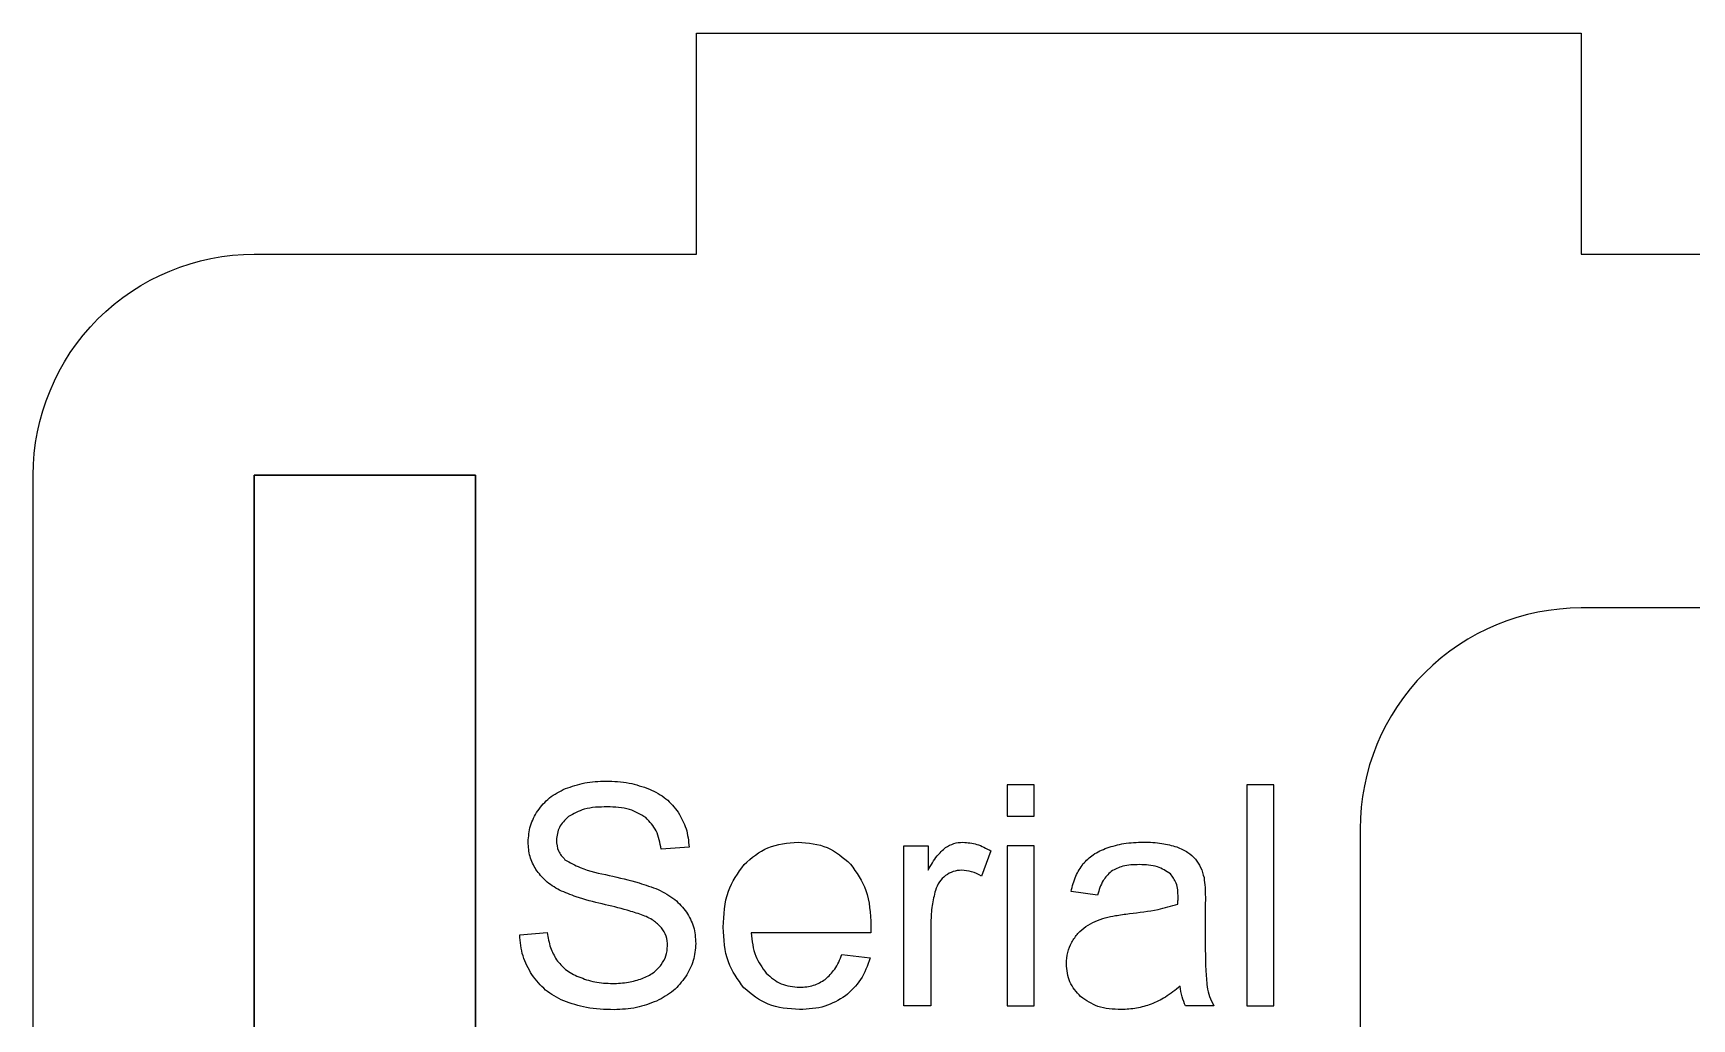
# Model space of a CAD drawing. Header units: millimetres. Extents: x 0 to 150, y -10 to 75.
# Drawn here: x 0 to 37.5, y 52.71 to 75 of the extents above; entities that cross this region are included whole.
import ezdxf

# ---------------------------------------------------------------- set-up
doc = ezdxf.new("R2010")
doc.units = ezdxf.units.MM
doc.layers.get('0').update_dxf_attribs({"linetype": 'CONTINUOUS'})

msp = doc.modelspace()

# ---------------------------------------------------------------- linework, layer by layer
for p, q in [((5, 10.002), (5, 65.002)), ((5, 65.002), (10, 65.002)), ((10, 65.002), (10, 10.002)), ((14.83, 56.591), (14.196, 56.544)), ((14.83, 56.591), (14.196, 56.544)), ((19.683, 53), (19.683, 56.622)), ((19.683, 56.622), (20.236, 56.622)), ((19.683, 53), (19.683, 56.622)), ((19.683, 56.622), (20.236, 56.622)), ((20.236, 56.622), (20.236, 56.073)), ((20.236, 56.622), (20.236, 56.073)), ((21.651, 56.506), (21.44, 55.937)), ((21.651, 56.506), (21.44, 55.937)), ((24.066, 55.507), (23.466, 55.589)), ((24.066, 55.507), (23.466, 55.589)), ((26.501, 55.336), (26.501, 54.518)), ((26.501, 55.336), (26.501, 54.518)), ((20.297, 54.896), (20.297, 53)), ((20.297, 54.896), (20.297, 53)), ((11, 54.606), (11.624, 54.661)), ((11, 54.606), (11.624, 54.661)), ((18.937, 54.654), (16.235, 54.654)), ((18.937, 54.654), (16.235, 54.654)), ((18.285, 54.166), (18.92, 54.088)), ((18.285, 54.166), (18.92, 54.088)), ((20.297, 53), (19.683, 53)), ((20.297, 53), (19.683, 53)), ((26.696, 53), (26.055, 53)), ((26.696, 53), (26.055, 53))]:
    msp.add_line(p, q)
for points in [[(90, 0.002), (60, 0.002), (60, 5.002), (35.001, 5.002), (35.001, -5, -0.414213), (30.001, -10), (20.014, -10, -0.414213), (15.014, -5), (15.014, -4.998), (15, 5.002), (5, 5.002, -0.414214), (0, 10.002), (0, 65.002, -0.414214), (5, 70.002), (15, 70.002), (15, 75.002), (35, 75.002), (35, 70.002), (60, 70.002), (60, 75.002), (90, 75.002)], [(90, 0.002), (60, 0.002), (60, 5.002), (35.001, 5.002), (35.001, -5, -0.414213), (30.001, -10), (20.014, -10, -0.414213), (15.014, -5), (15.014, -4.998), (15, 5.002), (5, 5.002, -0.414214), (0, 10.002), (0, 65.002, -0.414214), (5, 70.002), (15, 70.002), (15, 75.002), (35, 75.002), (35, 70.002), (60, 70.002), (60, 75.002), (90, 75.002)], [(104.584, 62.002), (61.416, 62.002, 0.305615), (58.635, 60.127, -0.6742), (49.365, 60.127, 0.305615), (46.584, 62.002), (35, 62.002, 0.414214), (30, 57.002), (30, 37.002, -0.414214), (26, 33.002), (17, 33.002, 0.414214), (13, 29.002), (13, 22.002, 0.414214), (17, 18.002), (26.938, 18.002, -0.284915), (30.521, 15.78, 0.284915), (35, 13.002), (46.584, 13.002, 0.305615), (49.365, 14.877, -0.6742), (58.635, 14.877, 0.305615), (61.416, 13.002), (104.584, 13.002, 0.305615)], [(104.584, 62.002), (61.416, 62.002, 0.305615), (58.635, 60.127, -0.6742), (49.365, 60.127, 0.305615), (46.584, 62.002), (35, 62.002, 0.414214), (30, 57.002), (30, 37.002, -0.414214), (26, 33.002), (17, 33.002, 0.414214), (13, 29.002), (13, 22.002, 0.414214), (17, 18.002), (26.938, 18.002, -0.284915), (30.521, 15.78, 0.284915), (35, 13.002), (46.584, 13.002, 0.305615), (49.365, 14.877, -0.6742), (58.635, 14.877, 0.305615), (61.416, 13.002), (104.584, 13.002, 0.305615)]]:
    msp.add_lwpolyline(points, format="xyb")
for points in [[(5, 65.002), (5, 10.002), (10, 10.002), (10, 65.002)], [(22.634, 57.294), (22.634, 58), (22.02, 58), (22.02, 57.294)], [(22.634, 57.294), (22.634, 58), (22.02, 58), (22.02, 57.294)], [(28.053, 53), (28.053, 58), (27.439, 58), (27.439, 53)], [(28.053, 53), (28.053, 58), (27.439, 58), (27.439, 53)], [(22.634, 53), (22.634, 56.622), (22.02, 56.622), (22.02, 53)], [(22.634, 53), (22.634, 56.622), (22.02, 56.622), (22.02, 53)]]:
    msp.add_lwpolyline(points, close=True)
for points, knots in [([(11.406, 57.415), (11.488, 57.519), (11.658, 57.734), (11.905, 57.853), (12.033, 57.915)], [0, 0, 0, 0, 0.03920014, 0.08116612, 0.08116612, 0.08116612, 0.08116612]), ([(11.406, 57.415), (11.488, 57.519), (11.658, 57.734), (11.905, 57.853), (12.033, 57.915)], [0, 0, 0, 0, 0.03920014, 0.08116612, 0.08116612, 0.08116612, 0.08116612]), ([(12.033, 57.915), (12.177, 57.964), (12.474, 58.067), (12.789, 58.079), (12.951, 58.085)], [0, 0, 0, 0, 0.04540935, 0.09377293, 0.09377293, 0.09377293, 0.09377293]), ([(12.033, 57.915), (12.177, 57.964), (12.474, 58.067), (12.789, 58.079), (12.951, 58.085)], [0, 0, 0, 0, 0.04540935, 0.09377293, 0.09377293, 0.09377293, 0.09377293]), ([(12.951, 58.085), (13.127, 58.079), (13.463, 58.068), (13.78, 57.958), (13.931, 57.906)], [0, 0, 0, 0, 0.0525019, 0.1001776, 0.1001776, 0.1001776, 0.1001776]), ([(12.951, 58.085), (13.127, 58.079), (13.463, 58.068), (13.78, 57.958), (13.931, 57.906)], [0, 0, 0, 0, 0.0525019, 0.1001776, 0.1001776, 0.1001776, 0.1001776]), ([(13.931, 57.906), (14.064, 57.841), (14.321, 57.714), (14.498, 57.489), (14.585, 57.379)], [0, 0, 0, 0, 0.04359258, 0.08488042, 0.08488042, 0.08488042, 0.08488042]), ([(13.931, 57.906), (14.064, 57.841), (14.321, 57.714), (14.498, 57.489), (14.585, 57.379)], [0, 0, 0, 0, 0.04359258, 0.08488042, 0.08488042, 0.08488042, 0.08488042]), ([(11.191, 56.707), (11.2, 56.832), (11.219, 57.084), (11.343, 57.304), (11.406, 57.415)], [0, 0, 0, 0, 0.03701362, 0.07477418, 0.07477418, 0.07477418, 0.07477418]), ([(11.191, 56.707), (11.2, 56.832), (11.219, 57.084), (11.343, 57.304), (11.406, 57.415)], [0, 0, 0, 0, 0.03701362, 0.07477418, 0.07477418, 0.07477418, 0.07477418]), ([(12.978, 57.502), (12.801, 57.499), (12.49, 57.495), (12.22, 57.346), (12.103, 57.282)], [0, 0, 0, 0, 0.05217505, 0.09141118, 0.09141118, 0.09141118, 0.09141118]), ([(12.978, 57.502), (12.801, 57.499), (12.49, 57.495), (12.22, 57.346), (12.103, 57.282)], [0, 0, 0, 0, 0.05217505, 0.09141118, 0.09141118, 0.09141118, 0.09141118]), ([(13.85, 57.26), (13.731, 57.33), (13.463, 57.489), (13.151, 57.497), (12.978, 57.502)], [0, 0, 0, 0, 0.04080151, 0.09176772, 0.09176772, 0.09176772, 0.09176772]), ([(13.85, 57.26), (13.731, 57.33), (13.463, 57.489), (13.151, 57.497), (12.978, 57.502)], [0, 0, 0, 0, 0.04080151, 0.09176772, 0.09176772, 0.09176772, 0.09176772]), ([(14.585, 57.379), (14.652, 57.258), (14.789, 57.013), (14.816, 56.733), (14.83, 56.591)], [0, 0, 0, 0, 0.04103954, 0.08331679, 0.08331679, 0.08331679, 0.08331679]), ([(14.585, 57.379), (14.652, 57.258), (14.789, 57.013), (14.816, 56.733), (14.83, 56.591)], [0, 0, 0, 0, 0.04103954, 0.08331679, 0.08331679, 0.08331679, 0.08331679]), ([(12.103, 57.282), (12.023, 57.207), (11.869, 57.062), (11.842, 56.853), (11.829, 56.752)], [0, 0, 0, 0, 0.03181946, 0.06140403, 0.06140403, 0.06140403, 0.06140403]), ([(12.103, 57.282), (12.023, 57.207), (11.869, 57.062), (11.842, 56.853), (11.829, 56.752)], [0, 0, 0, 0, 0.03181946, 0.06140403, 0.06140403, 0.06140403, 0.06140403]), ([(14.196, 56.544), (14.172, 56.689), (14.127, 56.963), (13.938, 57.165), (13.85, 57.26)], [0, 0, 0, 0, 0.04309405, 0.08115502, 0.08115502, 0.08115502, 0.08115502]), ([(14.196, 56.544), (14.172, 56.689), (14.127, 56.963), (13.938, 57.165), (13.85, 57.26)], [0, 0, 0, 0, 0.04309405, 0.08115502, 0.08115502, 0.08115502, 0.08115502]), ([(11.367, 56.085), (11.315, 56.181), (11.212, 56.376), (11.198, 56.596), (11.191, 56.707)], [0, 0, 0, 0, 0.03227075, 0.06534831, 0.06534831, 0.06534831, 0.06534831]), ([(11.367, 56.085), (11.315, 56.181), (11.212, 56.376), (11.198, 56.596), (11.191, 56.707)], [0, 0, 0, 0, 0.03227075, 0.06534831, 0.06534831, 0.06534831, 0.06534831]), ([(11.829, 56.752), (11.837, 56.666), (11.852, 56.497), (11.966, 56.371), (12.023, 56.308)], [0, 0, 0, 0, 0.02503294, 0.04960745, 0.04960745, 0.04960745, 0.04960745]), ([(11.829, 56.752), (11.837, 56.666), (11.852, 56.497), (11.966, 56.371), (12.023, 56.308)], [0, 0, 0, 0, 0.02503294, 0.04960745, 0.04960745, 0.04960745, 0.04960745]), ([(16.072, 56.199), (16.243, 56.346), (16.594, 56.648), (17.056, 56.685), (17.293, 56.704)], [0, 0, 0, 0, 0.0659968, 0.1351994, 0.1351994, 0.1351994, 0.1351994]), ([(16.072, 56.199), (16.243, 56.346), (16.594, 56.648), (17.056, 56.685), (17.293, 56.704)], [0, 0, 0, 0, 0.0659968, 0.1351994, 0.1351994, 0.1351994, 0.1351994]), ([(17.293, 56.704), (17.522, 56.685), (17.972, 56.648), (18.313, 56.354), (18.48, 56.209)], [0, 0, 0, 0, 0.067144, 0.1315833, 0.1315833, 0.1315833, 0.1315833]), ([(17.293, 56.704), (17.522, 56.685), (17.972, 56.648), (18.313, 56.354), (18.48, 56.209)], [0, 0, 0, 0, 0.067144, 0.1315833, 0.1315833, 0.1315833, 0.1315833]), ([(20.627, 56.581), (20.688, 56.617), (20.809, 56.688), (20.95, 56.699), (21.02, 56.704)], [0, 0, 0, 0, 0.02093523, 0.04175449, 0.04175449, 0.04175449, 0.04175449]), ([(20.627, 56.581), (20.688, 56.617), (20.809, 56.688), (20.95, 56.699), (21.02, 56.704)], [0, 0, 0, 0, 0.02093523, 0.04175449, 0.04175449, 0.04175449, 0.04175449]), ([(21.02, 56.704), (21.127, 56.694), (21.351, 56.673), (21.548, 56.564), (21.651, 56.506)], [0, 0, 0, 0, 0.03168093, 0.06677552, 0.06677552, 0.06677552, 0.06677552]), ([(21.02, 56.704), (21.127, 56.694), (21.351, 56.673), (21.548, 56.564), (21.651, 56.506)], [0, 0, 0, 0, 0.03168093, 0.06677552, 0.06677552, 0.06677552, 0.06677552]), ([(24.278, 56.576), (24.404, 56.613), (24.673, 56.692), (24.952, 56.7), (25.1, 56.704)], [0, 0, 0, 0, 0.03946797, 0.08349616, 0.08349616, 0.08349616, 0.08349616]), ([(24.278, 56.576), (24.404, 56.613), (24.673, 56.692), (24.952, 56.7), (25.1, 56.704)], [0, 0, 0, 0, 0.03946797, 0.08349616, 0.08349616, 0.08349616, 0.08349616]), ([(25.1, 56.704), (25.241, 56.702), (25.497, 56.697), (25.743, 56.627), (25.853, 56.595)], [0, 0, 0, 0, 0.04212463, 0.07645383, 0.07645383, 0.07645383, 0.07645383]), ([(25.1, 56.704), (25.241, 56.702), (25.497, 56.697), (25.743, 56.627), (25.853, 56.595)], [0, 0, 0, 0, 0.04212463, 0.07645383, 0.07645383, 0.07645383, 0.07645383]), ([(12.023, 56.308), (12.136, 56.245), (12.448, 56.072), (12.798, 55.998), (13.021, 55.952)], [0, 0, 0, 0, 0.0387245, 0.1064411, 0.1064411, 0.1064411, 0.1064411]), ([(12.023, 56.308), (12.136, 56.245), (12.448, 56.072), (12.798, 55.998), (13.021, 55.952)], [0, 0, 0, 0, 0.0387245, 0.1064411, 0.1064411, 0.1064411, 0.1064411]), ([(20.236, 56.073), (20.298, 56.185), (20.402, 56.374), (20.561, 56.521), (20.627, 56.581)], [0, 0, 0, 0, 0.03789376, 0.06445261, 0.06445261, 0.06445261, 0.06445261]), ([(20.236, 56.073), (20.298, 56.185), (20.402, 56.374), (20.561, 56.521), (20.627, 56.581)], [0, 0, 0, 0, 0.03789376, 0.06445261, 0.06445261, 0.06445261, 0.06445261]), ([(23.735, 56.211), (23.808, 56.287), (23.962, 56.447), (24.168, 56.531), (24.278, 56.576)], [0, 0, 0, 0, 0.03108144, 0.06601058, 0.06601058, 0.06601058, 0.06601058]), ([(23.735, 56.211), (23.808, 56.287), (23.962, 56.447), (24.168, 56.531), (24.278, 56.576)], [0, 0, 0, 0, 0.03108144, 0.06601058, 0.06601058, 0.06601058, 0.06601058]), ([(25.853, 56.595), (25.941, 56.559), (26.101, 56.494), (26.224, 56.374), (26.28, 56.32)], [0, 0, 0, 0, 0.02800901, 0.05113031, 0.05113031, 0.05113031, 0.05113031]), ([(25.853, 56.595), (25.941, 56.559), (26.101, 56.494), (26.224, 56.374), (26.28, 56.32)], [0, 0, 0, 0, 0.02800901, 0.05113031, 0.05113031, 0.05113031, 0.05113031]), ([(26.28, 56.32), (26.322, 56.26), (26.411, 56.132), (26.45, 55.981), (26.471, 55.902)], [0, 0, 0, 0, 0.02201718, 0.04627143, 0.04627143, 0.04627143, 0.04627143]), ([(26.28, 56.32), (26.322, 56.26), (26.411, 56.132), (26.45, 55.981), (26.471, 55.902)], [0, 0, 0, 0, 0.02201718, 0.04627143, 0.04627143, 0.04627143, 0.04627143]), ([(11.9, 55.619), (11.79, 55.683), (11.582, 55.803), (11.436, 55.995), (11.367, 56.085)], [0, 0, 0, 0, 0.03766062, 0.07145013, 0.07145013, 0.07145013, 0.07145013]), ([(11.9, 55.619), (11.79, 55.683), (11.582, 55.803), (11.436, 55.995), (11.367, 56.085)], [0, 0, 0, 0, 0.03766062, 0.07145013, 0.07145013, 0.07145013, 0.07145013]), ([(13.021, 55.952), (13.249, 55.901), (13.625, 55.817), (13.986, 55.685), (14.128, 55.633)], [0, 0, 0, 0, 0.0701158, 0.1152828, 0.1152828, 0.1152828, 0.1152828]), ([(13.021, 55.952), (13.249, 55.901), (13.625, 55.817), (13.986, 55.685), (14.128, 55.633)], [0, 0, 0, 0, 0.0701158, 0.1152828, 0.1152828, 0.1152828, 0.1152828]), ([(15.601, 54.78), (15.614, 55.06), (15.637, 55.58), (15.935, 56.004), (16.072, 56.199)], [0, 0, 0, 0, 0.0820217, 0.152248, 0.152248, 0.152248, 0.152248]), ([(15.601, 54.78), (15.614, 55.06), (15.637, 55.58), (15.935, 56.004), (16.072, 56.199)], [0, 0, 0, 0, 0.0820217, 0.152248, 0.152248, 0.152248, 0.152248]), ([(18.48, 56.209), (18.614, 56.018), (18.904, 55.602), (18.928, 55.092), (18.94, 54.818)], [0, 0, 0, 0, 0.0688086, 0.1492746, 0.1492746, 0.1492746, 0.1492746]), ([(18.48, 56.209), (18.614, 56.018), (18.904, 55.602), (18.928, 55.092), (18.94, 54.818)], [0, 0, 0, 0, 0.0688086, 0.1492746, 0.1492746, 0.1492746, 0.1492746]), ([(20.628, 55.949), (20.578, 55.903), (20.475, 55.81), (20.425, 55.68), (20.4, 55.613)], [0, 0, 0, 0, 0.01993314, 0.04113838, 0.04113838, 0.04113838, 0.04113838]), ([(20.628, 55.949), (20.578, 55.903), (20.475, 55.81), (20.425, 55.68), (20.4, 55.613)], [0, 0, 0, 0, 0.01993314, 0.04113838, 0.04113838, 0.04113838, 0.04113838]), ([(20.99, 56.07), (20.924, 56.065), (20.794, 56.054), (20.683, 55.984), (20.628, 55.949)], [0, 0, 0, 0, 0.01933797, 0.03865828, 0.03865828, 0.03865828, 0.03865828]), ([(20.99, 56.07), (20.924, 56.065), (20.794, 56.054), (20.683, 55.984), (20.628, 55.949)], [0, 0, 0, 0, 0.01933797, 0.03865828, 0.03865828, 0.03865828, 0.03865828]), ([(21.44, 55.937), (21.367, 55.975), (21.225, 56.05), (21.066, 56.063), (20.99, 56.07)], [0, 0, 0, 0, 0.02462175, 0.04737635, 0.04737635, 0.04737635, 0.04737635]), ([(21.44, 55.937), (21.367, 55.975), (21.225, 56.05), (21.066, 56.063), (20.99, 56.07)], [0, 0, 0, 0, 0.02462175, 0.04737635, 0.04737635, 0.04737635, 0.04737635]), ([(23.466, 55.589), (23.495, 55.708), (23.55, 55.931), (23.676, 56.122), (23.735, 56.211)], [0, 0, 0, 0, 0.03647567, 0.06827463, 0.06827463, 0.06827463, 0.06827463]), ([(23.466, 55.589), (23.495, 55.708), (23.55, 55.931), (23.676, 56.122), (23.735, 56.211)], [0, 0, 0, 0, 0.03647567, 0.06827463, 0.06827463, 0.06827463, 0.06827463]), ([(24.371, 56.044), (24.306, 55.977), (24.157, 55.827), (24.099, 55.621), (24.066, 55.507)], [0, 0, 0, 0, 0.0276388, 0.06267358, 0.06267358, 0.06267358, 0.06267358]), ([(24.371, 56.044), (24.306, 55.977), (24.157, 55.827), (24.099, 55.621), (24.066, 55.507)], [0, 0, 0, 0, 0.0276388, 0.06267358, 0.06267358, 0.06267358, 0.06267358]), ([(25.011, 56.196), (24.883, 56.194), (24.657, 56.19), (24.458, 56.088), (24.371, 56.044)], [0, 0, 0, 0, 0.03783572, 0.06649764, 0.06649764, 0.06649764, 0.06649764]), ([(25.011, 56.196), (24.883, 56.194), (24.657, 56.19), (24.458, 56.088), (24.371, 56.044)], [0, 0, 0, 0, 0.03783572, 0.06649764, 0.06649764, 0.06649764, 0.06649764]), ([(25.71, 55.988), (25.615, 56.048), (25.403, 56.184), (25.151, 56.191), (25.011, 56.196)], [0, 0, 0, 0, 0.0331485, 0.07415155, 0.07415155, 0.07415155, 0.07415155]), ([(25.71, 55.988), (25.615, 56.048), (25.403, 56.184), (25.151, 56.191), (25.011, 56.196)], [0, 0, 0, 0, 0.0331485, 0.07415155, 0.07415155, 0.07415155, 0.07415155]), ([(25.884, 55.459), (25.882, 55.57), (25.877, 55.766), (25.761, 55.921), (25.71, 55.988)], [0, 0, 0, 0, 0.03226909, 0.05689814, 0.05689814, 0.05689814, 0.05689814]), ([(25.884, 55.459), (25.882, 55.57), (25.877, 55.766), (25.761, 55.921), (25.71, 55.988)], [0, 0, 0, 0, 0.03226909, 0.05689814, 0.05689814, 0.05689814, 0.05689814]), ([(26.471, 55.902), (26.48, 55.829), (26.502, 55.641), (26.502, 55.452), (26.501, 55.336)], [0, 0, 0, 0, 0.02211878, 0.05674527, 0.05674527, 0.05674527, 0.05674527]), ([(26.471, 55.902), (26.48, 55.829), (26.502, 55.641), (26.502, 55.452), (26.501, 55.336)], [0, 0, 0, 0, 0.02211878, 0.05674527, 0.05674527, 0.05674527, 0.05674527]), ([(12.866, 55.307), (12.668, 55.354), (12.338, 55.433), (12.026, 55.566), (11.9, 55.619)], [0, 0, 0, 0, 0.0607428, 0.1015932, 0.1015932, 0.1015932, 0.1015932]), ([(12.866, 55.307), (12.668, 55.354), (12.338, 55.433), (12.026, 55.566), (11.9, 55.619)], [0, 0, 0, 0, 0.0607428, 0.1015932, 0.1015932, 0.1015932, 0.1015932]), ([(14.128, 55.633), (14.261, 55.565), (14.51, 55.439), (14.689, 55.223), (14.772, 55.123)], [0, 0, 0, 0, 0.04427119, 0.08296645, 0.08296645, 0.08296645, 0.08296645]), ([(14.128, 55.633), (14.261, 55.565), (14.51, 55.439), (14.689, 55.223), (14.772, 55.123)], [0, 0, 0, 0, 0.04427119, 0.08296645, 0.08296645, 0.08296645, 0.08296645]), ([(20.4, 55.613), (20.37, 55.499), (20.308, 55.264), (20.301, 55.022), (20.297, 54.896)], [0, 0, 0, 0, 0.03512548, 0.07255949, 0.07255949, 0.07255949, 0.07255949]), ([(20.4, 55.613), (20.37, 55.499), (20.308, 55.264), (20.301, 55.022), (20.297, 54.896)], [0, 0, 0, 0, 0.03512548, 0.07255949, 0.07255949, 0.07255949, 0.07255949]), ([(13.756, 55.063), (13.648, 55.098), (13.355, 55.192), (13.056, 55.263), (12.866, 55.307)], [0, 0, 0, 0, 0.03383327, 0.09232707, 0.09232707, 0.09232707, 0.09232707]), ([(13.756, 55.063), (13.648, 55.098), (13.355, 55.192), (13.056, 55.263), (12.866, 55.307)], [0, 0, 0, 0, 0.03383327, 0.09232707, 0.09232707, 0.09232707, 0.09232707]), ([(24.786, 55.087), (25.002, 55.114), (25.372, 55.158), (25.731, 55.258), (25.881, 55.299)], [0, 0, 0, 0, 0.0652742, 0.1116392, 0.1116392, 0.1116392, 0.1116392]), ([(24.786, 55.087), (25.002, 55.114), (25.372, 55.158), (25.731, 55.258), (25.881, 55.299)], [0, 0, 0, 0, 0.0652742, 0.1116392, 0.1116392, 0.1116392, 0.1116392]), ([(25.881, 55.299), (25.882, 55.333), (25.883, 55.387), (25.884, 55.44), (25.884, 55.459)], [0, 0, 0, 0, 0.01032035, 0.01603382, 0.01603382, 0.01603382, 0.01603382]), ([(25.881, 55.299), (25.882, 55.333), (25.883, 55.387), (25.884, 55.44), (25.884, 55.459)], [0, 0, 0, 0, 0.01032035, 0.01603382, 0.01603382, 0.01603382, 0.01603382]), ([(14.206, 54.768), (14.148, 54.826), (14.02, 54.956), (13.85, 55.025), (13.756, 55.063)], [0, 0, 0, 0, 0.02424526, 0.05431268, 0.05431268, 0.05431268, 0.05431268]), ([(14.206, 54.768), (14.148, 54.826), (14.02, 54.956), (13.85, 55.025), (13.756, 55.063)], [0, 0, 0, 0, 0.02424526, 0.05431268, 0.05431268, 0.05431268, 0.05431268]), ([(14.342, 54.357), (14.337, 54.433), (14.327, 54.582), (14.246, 54.707), (14.206, 54.768)], [0, 0, 0, 0, 0.02230358, 0.04393367, 0.04393367, 0.04393367, 0.04393367]), ([(14.342, 54.357), (14.337, 54.433), (14.327, 54.582), (14.246, 54.707), (14.206, 54.768)], [0, 0, 0, 0, 0.02230358, 0.04393367, 0.04393367, 0.04393367, 0.04393367]), ([(14.772, 55.123), (14.833, 55.015), (14.957, 54.794), (14.972, 54.541), (14.98, 54.412)], [0, 0, 0, 0, 0.03669405, 0.07495002, 0.07495002, 0.07495002, 0.07495002]), ([(14.772, 55.123), (14.833, 55.015), (14.957, 54.794), (14.972, 54.541), (14.98, 54.412)], [0, 0, 0, 0, 0.03669405, 0.07495002, 0.07495002, 0.07495002, 0.07495002]), ([(16.067, 53.408), (15.931, 53.597), (15.638, 54.005), (15.614, 54.51), (15.601, 54.78)], [0, 0, 0, 0, 0.0683779, 0.1477235, 0.1477235, 0.1477235, 0.1477235]), ([(16.067, 53.408), (15.931, 53.597), (15.638, 54.005), (15.614, 54.51), (15.601, 54.78)], [0, 0, 0, 0, 0.0683779, 0.1477235, 0.1477235, 0.1477235, 0.1477235]), ([(18.94, 54.818), (18.94, 54.795), (18.939, 54.741), (18.938, 54.686), (18.937, 54.654)], [0, 0, 0, 0, 0.00682181, 0.01637503, 0.01637503, 0.01637503, 0.01637503]), ([(18.94, 54.818), (18.94, 54.795), (18.939, 54.741), (18.938, 54.686), (18.937, 54.654)], [0, 0, 0, 0, 0.00682181, 0.01637503, 0.01637503, 0.01637503, 0.01637503]), ([(23.481, 54.441), (23.524, 54.51), (23.609, 54.647), (23.736, 54.745), (23.798, 54.794)], [0, 0, 0, 0, 0.02426007, 0.04779807, 0.04779807, 0.04779807, 0.04779807]), ([(23.481, 54.441), (23.524, 54.51), (23.609, 54.647), (23.736, 54.745), (23.798, 54.794)], [0, 0, 0, 0, 0.02426007, 0.04779807, 0.04779807, 0.04779807, 0.04779807]), ([(23.798, 54.794), (23.867, 54.836), (24.006, 54.921), (24.161, 54.97), (24.24, 54.995)], [0, 0, 0, 0, 0.02389732, 0.04869828, 0.04869828, 0.04869828, 0.04869828]), ([(23.798, 54.794), (23.867, 54.836), (24.006, 54.921), (24.161, 54.97), (24.24, 54.995)], [0, 0, 0, 0, 0.02389732, 0.04869828, 0.04869828, 0.04869828, 0.04869828]), ([(24.24, 54.995), (24.316, 55.012), (24.496, 55.052), (24.679, 55.074), (24.786, 55.087)], [0, 0, 0, 0, 0.02316052, 0.05536857, 0.05536857, 0.05536857, 0.05536857]), ([(24.24, 54.995), (24.316, 55.012), (24.496, 55.052), (24.679, 55.074), (24.786, 55.087)], [0, 0, 0, 0, 0.02316052, 0.05536857, 0.05536857, 0.05536857, 0.05536857]), ([(11.275, 53.708), (11.198, 53.846), (11.042, 54.125), (11.014, 54.445), (11, 54.606)], [0, 0, 0, 0, 0.04678256, 0.09491361, 0.09491361, 0.09491361, 0.09491361]), ([(11.275, 53.708), (11.198, 53.846), (11.042, 54.125), (11.014, 54.445), (11, 54.606)], [0, 0, 0, 0, 0.04678256, 0.09491361, 0.09491361, 0.09491361, 0.09491361]), ([(11.624, 54.661), (11.642, 54.545), (11.675, 54.327), (11.781, 54.135), (11.83, 54.045)], [0, 0, 0, 0, 0.03493649, 0.0653876, 0.0653876, 0.0653876, 0.0653876]), ([(11.624, 54.661), (11.642, 54.545), (11.675, 54.327), (11.781, 54.135), (11.83, 54.045)], [0, 0, 0, 0, 0.03493649, 0.0653876, 0.0653876, 0.0653876, 0.0653876]), ([(14.98, 54.412), (14.97, 54.28), (14.95, 54.013), (14.818, 53.779), (14.752, 53.66)], [0, 0, 0, 0, 0.03917226, 0.07945152, 0.07945152, 0.07945152, 0.07945152]), ([(14.98, 54.412), (14.97, 54.28), (14.95, 54.013), (14.818, 53.779), (14.752, 53.66)], [0, 0, 0, 0, 0.03917226, 0.07945152, 0.07945152, 0.07945152, 0.07945152]), ([(16.235, 54.654), (16.253, 54.472), (16.286, 54.137), (16.483, 53.865), (16.573, 53.74)], [0, 0, 0, 0, 0.05366245, 0.09900964, 0.09900964, 0.09900964, 0.09900964]), ([(16.235, 54.654), (16.253, 54.472), (16.286, 54.137), (16.483, 53.865), (16.573, 53.74)], [0, 0, 0, 0, 0.05366245, 0.09900964, 0.09900964, 0.09900964, 0.09900964]), ([(23.36, 53.955), (23.365, 54.041), (23.374, 54.211), (23.446, 54.365), (23.481, 54.441)], [0, 0, 0, 0, 0.02563126, 0.05049832, 0.05049832, 0.05049832, 0.05049832]), ([(23.36, 53.955), (23.365, 54.041), (23.374, 54.211), (23.446, 54.365), (23.481, 54.441)], [0, 0, 0, 0, 0.02563126, 0.05049832, 0.05049832, 0.05049832, 0.05049832]), ([(26.501, 54.518), (26.5, 54.285), (26.498, 53.923), (26.529, 53.563), (26.541, 53.435)], [0, 0, 0, 0, 0.0698824, 0.1084072, 0.1084072, 0.1084072, 0.1084072]), ([(26.501, 54.518), (26.5, 54.285), (26.498, 53.923), (26.529, 53.563), (26.541, 53.435)], [0, 0, 0, 0, 0.0698824, 0.1084072, 0.1084072, 0.1084072, 0.1084072]), ([(11.83, 54.045), (11.895, 53.968), (12.034, 53.801), (12.229, 53.707), (12.334, 53.657)], [0, 0, 0, 0, 0.03000481, 0.06423435, 0.06423435, 0.06423435, 0.06423435]), ([(11.83, 54.045), (11.895, 53.968), (12.034, 53.801), (12.229, 53.707), (12.334, 53.657)], [0, 0, 0, 0, 0.03000481, 0.06423435, 0.06423435, 0.06423435, 0.06423435]), ([(14.201, 53.929), (14.242, 53.996), (14.324, 54.127), (14.336, 54.281), (14.342, 54.357)], [0, 0, 0, 0, 0.02309124, 0.04566736, 0.04566736, 0.04566736, 0.04566736]), ([(14.201, 53.929), (14.242, 53.996), (14.324, 54.127), (14.336, 54.281), (14.342, 54.357)], [0, 0, 0, 0, 0.02309124, 0.04566736, 0.04566736, 0.04566736, 0.04566736]), ([(17.907, 53.6), (17.984, 53.673), (18.153, 53.832), (18.238, 54.049), (18.285, 54.166)], [0, 0, 0, 0, 0.0314331, 0.06884199, 0.06884199, 0.06884199, 0.06884199]), ([(17.907, 53.6), (17.984, 53.673), (18.153, 53.832), (18.238, 54.049), (18.285, 54.166)], [0, 0, 0, 0, 0.0314331, 0.06884199, 0.06884199, 0.06884199, 0.06884199]), ([(18.92, 54.088), (18.861, 53.915), (18.748, 53.58), (18.489, 53.341), (18.364, 53.225)], [0, 0, 0, 0, 0.0538084, 0.104129, 0.104129, 0.104129, 0.104129]), ([(18.92, 54.088), (18.861, 53.915), (18.748, 53.58), (18.489, 53.341), (18.364, 53.225)], [0, 0, 0, 0, 0.0538084, 0.104129, 0.104129, 0.104129, 0.104129]), ([(11.994, 53.113), (11.85, 53.186), (11.566, 53.331), (11.371, 53.583), (11.275, 53.708)], [0, 0, 0, 0, 0.0478395, 0.09442882, 0.09442882, 0.09442882, 0.09442882]), ([(11.994, 53.113), (11.85, 53.186), (11.566, 53.331), (11.371, 53.583), (11.275, 53.708)], [0, 0, 0, 0, 0.0478395, 0.09442882, 0.09442882, 0.09442882, 0.09442882]), ([(12.334, 53.657), (12.453, 53.613), (12.701, 53.524), (12.965, 53.513), (13.101, 53.508)], [0, 0, 0, 0, 0.03790793, 0.07857878, 0.07857878, 0.07857878, 0.07857878]), ([(12.334, 53.657), (12.453, 53.613), (12.701, 53.524), (12.965, 53.513), (13.101, 53.508)], [0, 0, 0, 0, 0.03790793, 0.07857878, 0.07857878, 0.07857878, 0.07857878]), ([(13.769, 53.621), (13.858, 53.659), (14.024, 53.732), (14.145, 53.866), (14.201, 53.929)], [0, 0, 0, 0, 0.02858699, 0.05360939, 0.05360939, 0.05360939, 0.05360939]), ([(13.769, 53.621), (13.858, 53.659), (14.024, 53.732), (14.145, 53.866), (14.201, 53.929)], [0, 0, 0, 0, 0.02858699, 0.05360939, 0.05360939, 0.05360939, 0.05360939]), ([(14.752, 53.66), (14.665, 53.548), (14.487, 53.317), (14.228, 53.181), (14.095, 53.111)], [0, 0, 0, 0, 0.04194756, 0.08648785, 0.08648785, 0.08648785, 0.08648785]), ([(14.752, 53.66), (14.665, 53.548), (14.487, 53.317), (14.228, 53.181), (14.095, 53.111)], [0, 0, 0, 0, 0.04194756, 0.08648785, 0.08648785, 0.08648785, 0.08648785]), ([(16.573, 53.74), (16.681, 53.648), (16.899, 53.461), (17.186, 53.436), (17.33, 53.423)], [0, 0, 0, 0, 0.04158331, 0.08394206, 0.08394206, 0.08394206, 0.08394206]), ([(16.573, 53.74), (16.681, 53.648), (16.899, 53.461), (17.186, 53.436), (17.33, 53.423)], [0, 0, 0, 0, 0.04158331, 0.08394206, 0.08394206, 0.08394206, 0.08394206]), ([(23.681, 53.21), (23.587, 53.315), (23.398, 53.527), (23.373, 53.811), (23.36, 53.955)], [0, 0, 0, 0, 0.04100177, 0.08308347, 0.08308347, 0.08308347, 0.08308347]), ([(23.681, 53.21), (23.587, 53.315), (23.398, 53.527), (23.373, 53.811), (23.36, 53.955)], [0, 0, 0, 0, 0.04100177, 0.08308347, 0.08308347, 0.08308347, 0.08308347]), ([(13.101, 53.508), (13.221, 53.512), (13.449, 53.519), (13.666, 53.588), (13.769, 53.621)], [0, 0, 0, 0, 0.0357521, 0.06808099, 0.06808099, 0.06808099, 0.06808099]), ([(13.101, 53.508), (13.221, 53.512), (13.449, 53.519), (13.666, 53.588), (13.769, 53.621)], [0, 0, 0, 0, 0.0357521, 0.06808099, 0.06808099, 0.06808099, 0.06808099]), ([(17.327, 52.918), (17.08, 52.935), (16.607, 52.966), (16.241, 53.265), (16.067, 53.408)], [0, 0, 0, 0, 0.0722829, 0.138227, 0.138227, 0.138227, 0.138227]), ([(17.327, 52.918), (17.08, 52.935), (16.607, 52.966), (16.241, 53.265), (16.067, 53.408)], [0, 0, 0, 0, 0.0722829, 0.138227, 0.138227, 0.138227, 0.138227]), ([(17.33, 53.423), (17.437, 53.429), (17.644, 53.441), (17.821, 53.549), (17.907, 53.6)], [0, 0, 0, 0, 0.03160518, 0.06111967, 0.06111967, 0.06111967, 0.06111967]), ([(17.33, 53.423), (17.437, 53.429), (17.644, 53.441), (17.821, 53.549), (17.907, 53.6)], [0, 0, 0, 0, 0.03160518, 0.06111967, 0.06111967, 0.06111967, 0.06111967]), ([(25.932, 53.447), (25.824, 53.359), (25.622, 53.195), (25.385, 53.087), (25.275, 53.038)], [0, 0, 0, 0, 0.04161092, 0.07764591, 0.07764591, 0.07764591, 0.07764591]), ([(25.932, 53.447), (25.824, 53.359), (25.622, 53.195), (25.385, 53.087), (25.275, 53.038)], [0, 0, 0, 0, 0.04161092, 0.07764591, 0.07764591, 0.07764591, 0.07764591]), ([(26.055, 53), (26.025, 53.068), (25.964, 53.211), (25.943, 53.366), (25.932, 53.447)], [0, 0, 0, 0, 0.02215493, 0.04652147, 0.04652147, 0.04652147, 0.04652147]), ([(26.055, 53), (26.025, 53.068), (25.964, 53.211), (25.943, 53.366), (25.932, 53.447)], [0, 0, 0, 0, 0.02215493, 0.04652147, 0.04652147, 0.04652147, 0.04652147]), ([(26.541, 53.435), (26.557, 53.36), (26.59, 53.208), (26.66, 53.07), (26.696, 53)], [0, 0, 0, 0, 0.0229669, 0.04633859, 0.04633859, 0.04633859, 0.04633859]), ([(26.541, 53.435), (26.557, 53.36), (26.59, 53.208), (26.66, 53.07), (26.696, 53)], [0, 0, 0, 0, 0.0229669, 0.04633859, 0.04633859, 0.04633859, 0.04633859]), ([(13.132, 52.915), (12.922, 52.92), (12.532, 52.93), (12.164, 53.055), (11.994, 53.113)], [0, 0, 0, 0, 0.0625679, 0.1160401, 0.1160401, 0.1160401, 0.1160401]), ([(13.132, 52.915), (12.922, 52.92), (12.532, 52.93), (12.164, 53.055), (11.994, 53.113)], [0, 0, 0, 0, 0.0625679, 0.1160401, 0.1160401, 0.1160401, 0.1160401]), ([(14.095, 53.111), (13.945, 53.054), (13.635, 52.935), (13.303, 52.922), (13.132, 52.915)], [0, 0, 0, 0, 0.0478082, 0.09890515, 0.09890515, 0.09890515, 0.09890515]), ([(14.095, 53.111), (13.945, 53.054), (13.635, 52.935), (13.303, 52.922), (13.132, 52.915)], [0, 0, 0, 0, 0.0478082, 0.09890515, 0.09890515, 0.09890515, 0.09890515]), ([(18.364, 53.225), (18.213, 53.136), (17.895, 52.946), (17.523, 52.928), (17.327, 52.918)], [0, 0, 0, 0, 0.051631, 0.1096104, 0.1096104, 0.1096104, 0.1096104]), ([(18.364, 53.225), (18.213, 53.136), (17.895, 52.946), (17.523, 52.928), (17.327, 52.918)], [0, 0, 0, 0, 0.051631, 0.1096104, 0.1096104, 0.1096104, 0.1096104]), ([(24.598, 52.918), (24.417, 52.925), (24.083, 52.939), (23.807, 53.125), (23.681, 53.21)], [0, 0, 0, 0, 0.05328078, 0.09796548, 0.09796548, 0.09796548, 0.09796548]), ([(24.598, 52.918), (24.417, 52.925), (24.083, 52.939), (23.807, 53.125), (23.681, 53.21)], [0, 0, 0, 0, 0.05328078, 0.09796548, 0.09796548, 0.09796548, 0.09796548]), ([(25.275, 53.038), (25.167, 53.003), (24.947, 52.932), (24.716, 52.923), (24.598, 52.918)], [0, 0, 0, 0, 0.03390296, 0.06903171, 0.06903171, 0.06903171, 0.06903171]), ([(25.275, 53.038), (25.167, 53.003), (24.947, 52.932), (24.716, 52.923), (24.598, 52.918)], [0, 0, 0, 0, 0.03390296, 0.06903171, 0.06903171, 0.06903171, 0.06903171])]:
    msp.add_open_spline(points, degree=3, knots=knots)

doc.saveas('drawing.dxf')
